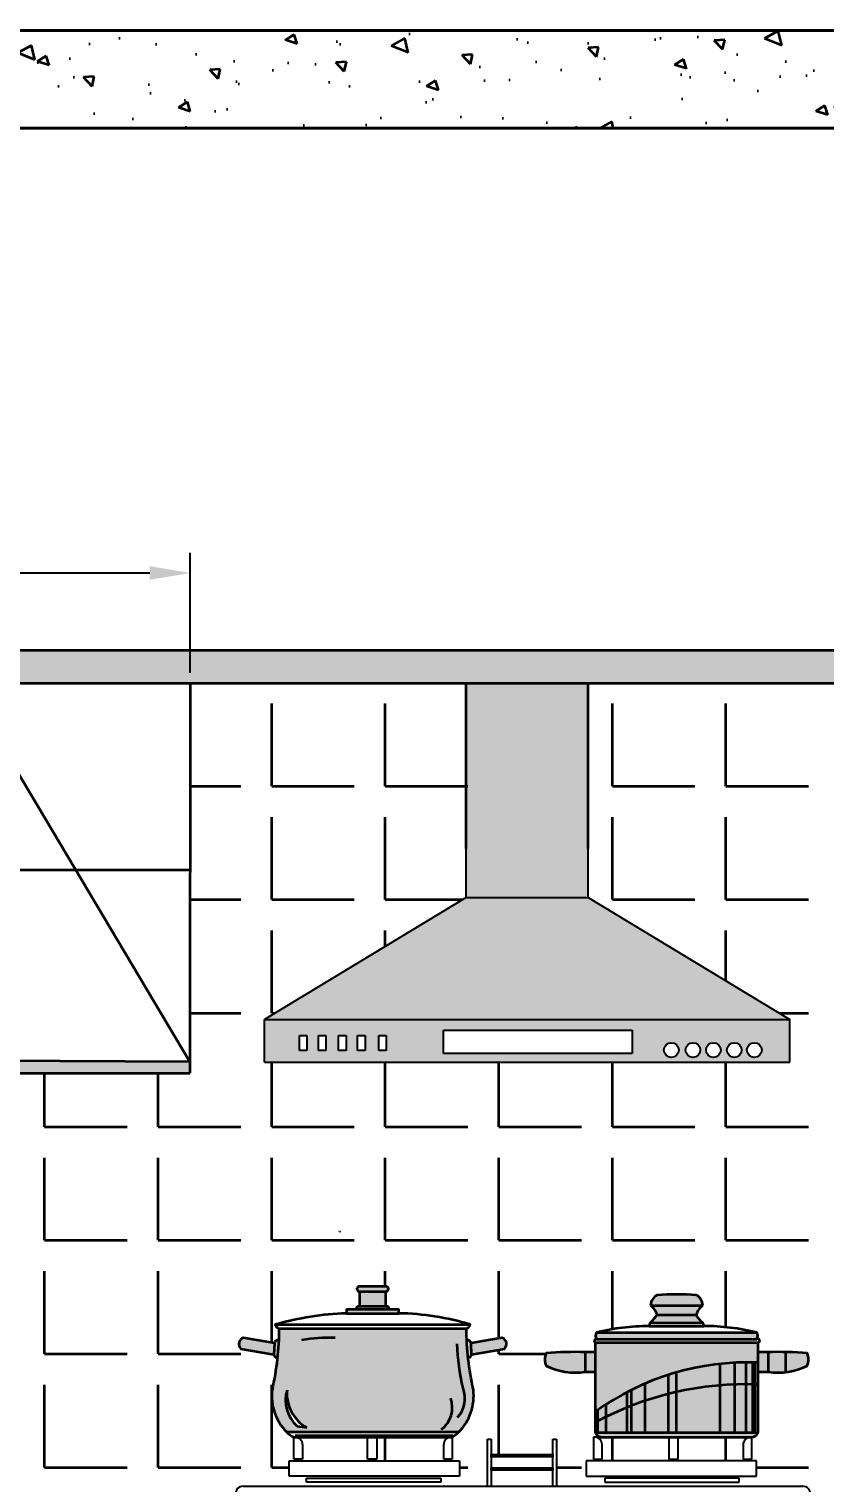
# Model space of a CAD drawing. Header units: millimetres. Extents: x 2258 to 5600, y 711 to 2563.
# Drawn here: x 4889.2 to 4938.1, y 2139.5 to 2228.9 of the extents above; entities that cross this region are included whole.
import ezdxf

# ---------------------------------------------------------------- set-up
doc = ezdxf.new("R2010")
doc.units = ezdxf.units.MM
doc.layers.add('WAL', color=7, linetype='Continuous', lineweight=30)
doc.styles.get("Standard").update_dxf_attribs({"font": 'arial.ttf'})
doc.dimstyles.new('ISO-25', dxfattribs={"dimtxt": 2.5, "dimasz": 2.5, "dimexe": 1.25, "dimexo": 0.625, "dimtad": 1, "dimtxsty": 'Standard', "dimcen": 2.5, "dimadec": 0, "dimazin": 0, "dimtfac": 1, "dimtmove": 0, "dimatfit": 3, "dimfxl": 1, "dimarcsym": 0})
pattern_1 = [(50, (1383.67, 2337.53), (182.1847, -15.939), [19.05, -209.55]), (355, (1383.67, 2337.53), (-35.243, 191.057), [15.24, -167.641]), (100.4514, (1398.86, 2336.2), (146.941, 175.118), [16.19, -178.09]), (46.184, (1383.67, 2388.33), (271.079, -42.042), [28.575, -314.325]), (96.6356, (1406.26, 2384.82), (237.404, 247.426), [24.285, -267.136]), (351.184, (1383.67, 2388.33), (237.404, 247.426), [22.86, -251.46]), (21, (1409.07, 2375.63), (151.6144, -102.265), [19.05, -209.55]), (326, (1409.07, 2375.63), (61.802, 184.188), [15.24, -167.64]), (71.4514, (1421.71, 2367.1), (213.416, 81.923), [16.19, -178.09]), (37.5, (1383.675, 2337.53), (3.0886, 84.555), [0, -165.608, 0, -170.18, 0, -168.275]), (7.5, (1383.675, 2337.53), (66.8197, 100.1806), [0, -97.028, 0, -161.798, 0, -64.135]), (327.5, (1327.03, 2337.53), (135.5906, -5.7287), [0, -63.5, 0, -198.12, 0, -262.89]), (317.5, (1301.63, 2337.53), (148.129, 25.4265), [0, -82.55, 0, -131.572, 0, -186.69])]

# ---------------------------------------------------------------- blocks, each defined once
blk = doc.blocks.new('A$C0DF009EA')
for p, q in [((77.4, 57.2), (77.4, 86.4)), ((77.4, 86.4), (78.8, 86.4)), ((174.7, 57.2), (174.7, 86.4)), ((174.7, 86.4), (186.9, 86.4)), ((186.9, 86.4), (186.9, 57.2)), ((285.3, 86.4), (286.7, 86.4)), ((286.7, 86.4), (286.7, 57.2)), ((333, 83.8), (338, 83.8)), ((333, 21), (333, 83.8)), ((338, 83.8), (338, 21)), ((419.5, 83.8), (424.4, 83.8)), ((419.5, 21), (419.5, 83.8)), ((424.4, 83.8), (424.4, 21)), ((474.6, 86.4), (473.3, 86.4)), ((473.3, 86.4), (473.3, 57.2)), ((585.2, 86.4), (573, 86.4)), ((573, 86.4), (573, 57.2)), ((585.2, 57.2), (585.2, 86.4)), ((682.5, 86.4), (681.2, 86.4)), ((682.5, 57.2), (682.5, 86.4)), ((88.8, 76.4), (88.8, 57.2)), ((275.3, 57.2), (275.3, 76.4)), ((338, 60.2), (338, 63.2)), ((338, 63.2), (419.5, 63.2)), ((419.5, 60.2), (338, 60.2)), ((419.5, 63.2), (419.5, 60.2)), ((484.6, 57.2), (484.6, 76.4)), ((671.2, 76.4), (671.2, 57.2)), ((70.9, 34.6), (70.9, 54.8)), ((70.9, 54.8), (296.4, 54.8)), ((88.8, 57.2), (77.4, 57.2)), ((186.9, 57.2), (174.7, 57.2)), ((286.7, 57.2), (275.3, 57.2)), ((296.4, 54.8), (296.4, 34.6)), ((338, 42.6), (338, 45.5)), ((338, 45.5), (419.5, 45.5)), ((419.5, 42.6), (338, 42.6)), ((419.5, 45.5), (419.5, 42.6)), ((463.5, 54.8), (463.5, 34.6)), ((689, 54.8), (463.5, 54.8)), ((473.3, 57.2), (484.6, 57.2)), ((573, 57.2), (585.2, 57.2)), ((671.2, 57.2), (682.5, 57.2)), ((689, 34.6), (689, 54.8)), ((10, 21.3), (750, 21.3)), ((296.4, 34.6), (70.9, 34.6)), ((93.9, 26.6), (93.9, 32)), ((93.9, 32), (271.6, 32)), ((271.6, 26.6), (93.9, 26.6)), ((271.6, 32), (271.6, 26.6)), ((338, 21), (333, 21)), ((424.4, 21), (419.5, 21)), ((463.5, 34.6), (689, 34.6)), ((488.3, 32), (488.3, 26.6)), ((666, 32), (488.3, 32)), ((488.3, 26.6), (666, 26.6)), ((666, 26.6), (666, 32)), ((0, 0), (0, 11.3)), ((760, 0), (0, 0)), ((760, 11.3), (760, 0))]:
    blk.add_line(p, q)
for centre, start, end in [((78.8, 76.4), 0, 90), ((285.3, 76.4), 90, 180), ((474.6, 76.4), 0, 90), ((681.2, 76.4), 90, 180), ((10, 11.3), 90, 180), ((750, 11.3), 0, 90)]:
    blk.add_arc(centre, 10, start, end)
blk = doc.blocks.new('*D192')
at = {"color": 0, "lineweight": -2, "transparency": 16777216}
for p, q in [((4871.413, 2189.277), (4871.413, 2196.671)), ((4899.113, 2189.277), (4899.113, 2196.671)), ((4873.913, 2195.421), (4896.613, 2195.421))]:
    blk.add_line(p, q, dxfattribs=at)
at = {"color": 0, "transparency": 16777216}
for points in [[(4873.913, 2195.837), (4873.913, 2195.004), (4871.413, 2195.421)], [(4896.613, 2195.837), (4896.613, 2195.004), (4899.113, 2195.421)]]:
    blk.add_solid(points, dxfattribs=at)
at = {"layer": 'Defpoints', "color": 0, "transparency": 16777216}
for p in [(4899.113, 2195.421), (4871.413, 2188.652), (4899.113, 2188.652)]:
    blk.add_point(p, dxfattribs=at)
at = {"color": 0, "lineweight": 35, "transparency": 16777216, "insert": (4885.263, 2197.323), "char_height": 2.5, "attachment_point": 5}
blk.add_mtext('2\'3"', dxfattribs=at)
blk = doc.blocks.new('A$C2C4B4A80')
for p, q in [((330, 270), (330, 350)), ((530, 270), (530, 350)), ((330, 270), (0, 70)), ((330, 270), (530, 270)), ((530, 270), (860, 70)), ((0, 70), (860, 70)), ((0, 0), (0, 70)), ((293, 52.4), (601.8, 52.4)), ((293, 14.3), (293, 52.4)), ((601.8, 52.4), (601.8, 14.3)), ((860, 0), (860, 70)), ((57.1, 43.8), (69.3, 43.8)), ((57.1, 19.5), (57.1, 43.8)), ((69.3, 43.8), (69.3, 19.5)), ((88.3, 43.8), (100.5, 43.8)), ((88.3, 19.5), (88.3, 43.8)), ((100.5, 43.8), (100.5, 19.5)), ((121.3, 43.8), (133.4, 43.8)), ((121.3, 19.5), (121.3, 43.8)), ((133.4, 43.8), (133.4, 19.5)), ((152.5, 43.8), (164.7, 43.8)), ((152.5, 19.5), (152.5, 43.8)), ((164.7, 43.8), (164.7, 19.5)), ((187.2, 43.8), (199.4, 43.8)), ((187.2, 19.5), (187.2, 43.8)), ((199.4, 43.8), (199.4, 19.5)), ((69.3, 19.5), (57.1, 19.5)), ((100.5, 19.5), (88.3, 19.5)), ((133.4, 19.5), (121.3, 19.5)), ((164.7, 19.5), (152.5, 19.5)), ((199.4, 19.5), (187.2, 19.5)), ((601.8, 14.3), (293, 14.3)), ((0, 0), (860, 0))]:
    blk.add_line(p, q)
for centre in [(666, 20), (701.4, 20), (735, 20), (769.1, 20), (801.9, 20)]:
    blk.add_circle(centre, 12.1)

msp = doc.modelspace()

# ---------------------------------------------------------------- hatches: boundary and pattern name
at = {"lineweight": 35, "true_color": 0x000000}
h = msp.add_hatch(dxfattribs=at)
h.set_pattern_fill('AR-CONC', color=18)
h.set_pattern_definition(pattern_1)
h.paths.add_polyline_path([(4994.532, 2222.792), (5002.532, 2222.792), (5002.532, 2228.792), (4835.909, 2228.792), (4835.909, 2222.792), (4843.91, 2222.792)])
h = msp.add_hatch(dxfattribs=at)
h.set_pattern_fill('AR-CONC', color=18)
h.set_pattern_definition(pattern_1)
h.paths.add_polyline_path([(4994.532, 2228.792), (4843.91, 2228.792), (4843.91, 2222.792), (4994.532, 2222.792)])
h = msp.add_hatch(dxfattribs=at)
h.set_pattern_fill('AR-CONC', color=18)
h.set_pattern_definition(pattern_1)
h.paths.add_polyline_path([(4994.532, 2228.792), (4843.91, 2228.792), (4843.91, 2222.792), (4994.532, 2222.792)])
h = msp.add_hatch(dxfattribs=at)
h.set_pattern_fill('AR-CONC', color=18)
h.set_pattern_definition(pattern_1)
h.paths.add_polyline_path([(4994.532, 2228.792), (4843.91, 2228.792), (4843.91, 2222.792), (4994.532, 2222.792)])
h = msp.add_hatch(dxfattribs=at)
h.set_pattern_fill('AR-CONC', color=18)
h.set_pattern_definition(pattern_1)
h.paths.add_polyline_path([(4994.532, 2228.792), (4843.91, 2228.792), (4843.91, 2222.792), (4994.532, 2222.792)])
h = msp.add_hatch(dxfattribs=at)
h.set_pattern_fill('AR-CONC', color=18)
h.set_pattern_definition(pattern_1)
h.paths.add_polyline_path([(4994.532, 2228.792), (4843.91, 2228.792), (4843.91, 2222.792), (4994.532, 2222.792)])
h = msp.add_hatch(dxfattribs=at)
h.set_pattern_fill('AR-CONC', color=18)
h.set_pattern_definition(pattern_1)
h.paths.add_polyline_path([(4994.532, 2228.792), (4843.91, 2228.792), (4843.91, 2222.792), (4994.532, 2222.792)])
h = msp.add_hatch(dxfattribs=at)
h.set_pattern_fill('AR-CONC', color=18)
h.set_pattern_definition(pattern_1)
h.paths.add_polyline_path([(4994.532, 2228.792), (4843.91, 2228.792), (4843.91, 2222.792), (4994.532, 2222.792)])
h = msp.add_hatch(dxfattribs=at)
h.set_pattern_fill('AR-CONC', color=18)
h.set_pattern_definition(pattern_1)
h.paths.add_polyline_path([(4994.532, 2228.792), (4843.91, 2228.792), (4843.91, 2222.792), (4994.532, 2222.792)])
at = {"lineweight": 35, "true_color": 0xe1a500}
h = msp.add_hatch(color=42, dxfattribs=at)
h.dxf.hatch_style = 1
h.paths.add_polyline_path([(4939.332, 2188.652), (4966.832, 2188.652), (4994.532, 2188.652), (4994.532, 2190.652), (4843.913, 2190.652), (4843.913, 2188.652), (4871.413, 2188.652), (4899.113, 2188.652)])
at = {"lineweight": 35, "true_color": 0x000000}
h = msp.add_hatch(color=18, dxfattribs=at)
h.dxf.hatch_style = 1
h.paths.add_polyline_path([(4646.909, 2172.792), (4634.909, 2172.792), (4634.909, 2171.792), (4646.909, 2171.792)])
h.paths.add_polyline_path([(4707.909, 2147.792), (4652.709, 2147.792), (4652.709, 2145.792), (4707.909, 2145.792)])
h.paths.add_polyline_path([(4683.909, 2145.792), (4652.709, 2145.792), (4652.709, 2144.792), (4683.909, 2144.792)])
h.paths.add_polyline_path([(4683.909, 2133.192), (4652.709, 2133.192), (4652.709, 2132.192), (4683.909, 2132.192)])
h.paths.add_polyline_path([(4899.082, 2165.36), (4843.913, 2165.652), (4843.913, 2164.652), (4899.082, 2164.651)])
h.paths.add_polyline_path([(4923.587, 2175.468), (4916.074, 2175.468), (4903.677, 2167.955), (4935.984, 2167.955)])
h.paths.add_polyline_path([(4923.587, 2188.652), (4916.074, 2188.652), (4916.074, 2178.473), (4916.074, 2175.468), (4923.587, 2175.468), (4923.587, 2178.473)])
h.paths.add_polyline_path([(4935.984, 2167.955), (4903.677, 2167.955), (4903.677, 2165.325), (4935.984, 2165.325)])
h.paths.add_polyline_path([(4911.166, 2166.058), (4910.71, 2166.058), (4910.71, 2166.969), (4911.166, 2166.969)], flags=16)
h.paths.add_polyline_path([(4914.685, 2167.295), (4926.285, 2167.295), (4926.285, 2165.862), (4914.685, 2165.862)], flags=16)
h.paths.add_polyline_path([(4909.863, 2166.058), (4909.407, 2166.058), (4909.407, 2166.969), (4909.863, 2166.969)], flags=16)
h.paths.add_polyline_path([(4908.69, 2166.058), (4908.234, 2166.058), (4908.234, 2166.969), (4908.69, 2166.969)], flags=16)
h.paths.add_polyline_path([(4907.452, 2166.058), (4906.996, 2166.058), (4906.996, 2166.969), (4907.452, 2166.969)], flags=16)
h.paths.add_polyline_path([(4906.279, 2166.058), (4905.823, 2166.058), (4905.823, 2166.969), (4906.279, 2166.969)], flags=16)
h.paths.add_polyline_path([(4929.152, 2166.075, -1), (4928.24, 2166.075, -1)], flags=16)
h.paths.add_polyline_path([(4930.484, 2166.075, -1), (4929.572, 2166.075, -1)], flags=16)
h.paths.add_polyline_path([(4931.745, 2166.075, -1), (4930.834, 2166.075, -1)], flags=16)
h.paths.add_polyline_path([(4933.026, 2166.075, -1), (4932.114, 2166.075, -1)], flags=16)
h.paths.add_polyline_path([(4934.256, 2166.075, -1), (4933.345, 2166.075, -1)], flags=16)
h.paths.add_polyline_path([(4970.536, 2165.36), (4939.332, 2165.36), (4939.332, 2164.652), (4970.536, 2164.652)])
h.paths.add_polyline_path([(4994.532, 2165.36), (4970.536, 2165.36), (4970.536, 2164.652), (4994.532, 2164.652)])
h = msp.add_hatch(color=18, dxfattribs=at)
h.dxf.hatch_style = 1
h.paths.add_polyline_path([(4916.096, 2148.959), (4904.567, 2148.959, -0.055516), (4904.138, 2145.177, 0.224577), (4905.028, 2142.594), (4915.635, 2142.594, 0.224577), (4916.525, 2145.177, -0.055516)])
h.paths.add_polyline_path([(4906.281, 2142.852), (4905.684, 2142.951, -0.301253), (4905.063, 2145.162, 0.293877)], flags=16)
h.paths.add_polyline_path([(4934.047, 2148.093), (4924.011, 2148.093), (4924.011, 2143.817, -0.16749), (4934.047, 2146.856)])
h.paths.add_polyline_path([(4928.519, 2146.097, 0.02373), (4927.089, 2145.562), (4927.089, 2144.504, -0.01907), (4928.519, 2144.924)], flags=17)
h.paths.add_polyline_path([(4926.256, 2145.176), (4926.256, 2144.203, -0.011342), (4927.089, 2144.504), (4927.089, 2145.562, 0.014281)], flags=17)
h.paths.add_polyline_path([(4925.973, 2145.031, 0.023202), (4924.684, 2144.278), (4924.684, 2143.514, -0.01807), (4925.973, 2144.091)])
h.paths.add_polyline_path([(4924.684, 2144.278, 0.009348), (4924.186, 2143.942), (4924.186, 2143.259, -0.00716), (4924.684, 2143.514)])
h.paths.add_polyline_path([(4924.011, 2143.817), (4924.011, 2143.166, -0.002538), (4924.186, 2143.259), (4924.186, 2143.942, 0.003187), (4924.019, 2143.823, 0.000151)])
h.paths.add_polyline_path([(4926.256, 2145.176, 0.004936), (4925.973, 2145.031), (4925.973, 2144.091, -0.003892), (4926.256, 2144.203)], flags=17)
h.paths.add_polyline_path([(4931.697, 2146.773, 0.042407), (4929.023, 2146.25), (4929.023, 2145.044, -0.034647), (4931.697, 2145.454)], flags=17)
h.paths.add_polyline_path([(4933.966, 2148.696), (4924.091, 2148.696, 0.272829), (4924.091, 2148.294), (4933.966, 2148.294, 0.272829)])
h.paths.add_polyline_path([(4929.023, 2146.25, 0.008182), (4928.519, 2146.097), (4928.519, 2144.924, -0.006628), (4929.023, 2145.044)], flags=17)
h.paths.add_polyline_path([(4929.023, 2145.044, 0.006628), (4928.519, 2144.924), (4928.519, 2142.553), (4929.023, 2142.553)])
h.paths.add_polyline_path([(4928.519, 2144.924, 0.01907), (4927.089, 2144.504), (4927.089, 2142.553), (4928.519, 2142.553)])
h.paths.add_polyline_path([(4927.089, 2144.504, 0.011342), (4926.256, 2144.203), (4926.256, 2142.553), (4927.089, 2142.553)])
h.paths.add_polyline_path([(4926.256, 2144.203, 0.003892), (4925.973, 2144.091), (4925.973, 2142.553), (4926.256, 2142.553)])
h.paths.add_polyline_path([(4925.973, 2144.091, 0.01807), (4924.684, 2143.514), (4924.684, 2142.553), (4925.973, 2142.553)])
h.paths.add_polyline_path([(4924.684, 2143.514, 0.00716), (4924.186, 2143.259), (4924.186, 2142.553), (4924.684, 2142.553)])
h.paths.add_polyline_path([(4924.186, 2143.259, 0.002538), (4924.011, 2143.166), (4924.011, 2142.674, 0.076998), (4924.029, 2142.553), (4924.186, 2142.553)])
h.paths.add_polyline_path([(4931.697, 2145.454, 0.034647), (4929.023, 2145.044), (4929.023, 2142.553), (4931.697, 2142.553)])
h.paths.add_polyline_path([(4932.608, 2145.508, 0.011682), (4931.697, 2145.454), (4931.697, 2142.553), (4932.608, 2142.553)])
h.paths.add_polyline_path([(4932.608, 2146.846, 0.014209), (4931.697, 2146.773), (4931.697, 2145.454, -0.011682), (4932.608, 2145.508)], flags=17)
h.paths.add_polyline_path([(4933.294, 2146.866, 0.010659), (4932.608, 2146.846), (4932.608, 2145.508, -0.008774), (4933.294, 2145.521)], flags=17)
h.paths.add_polyline_path([(4933.294, 2145.521, 0.008774), (4932.608, 2145.508), (4932.608, 2142.553), (4933.294, 2142.553)])
h.paths.add_polyline_path([(4933.709, 2145.516, 0.005314), (4933.294, 2145.521), (4933.294, 2142.553), (4933.709, 2142.553)])
h.paths.add_polyline_path([(4933.709, 2146.865, 0.006454), (4933.294, 2146.866), (4933.294, 2145.521, -0.005314), (4933.709, 2145.516)], flags=17)
h.paths.add_polyline_path([(4933.85, 2146.862, 0.00219), (4933.709, 2146.865), (4933.709, 2145.516, -0.001803), (4933.85, 2145.513)], flags=17)
h.paths.add_polyline_path([(4933.85, 2145.513, 0.001803), (4933.709, 2145.516), (4933.709, 2142.553), (4933.85, 2142.553)])
h.paths.add_polyline_path([(4934.047, 2145.507, 0.002512), (4933.85, 2145.513), (4933.85, 2142.553), (4934.028, 2142.553, 0.076998), (4934.047, 2142.674)])
h.paths.add_polyline_path([(4934.028, 2142.553), (4924.029, 2142.553, 0.326793), (4924.412, 2142.273), (4933.645, 2142.273, 0.326793)])
h.paths.add_polyline_path([(4934.649, 2147.491), (4934.047, 2147.491), (4934.047, 2146.856), (4934.047, 2146.287), (4934.649, 2146.287)])
h.paths.add_polyline_path([(4935.714, 2147.5, 0.014546), (4934.649, 2147.491), (4934.649, 2146.287, 0.067461), (4935.714, 2146.262)])
h.paths.add_polyline_path([(4923.408, 2147.491, 0.032925), (4921, 2147.423, 0.219407), (4921, 2146.662, 0.157389), (4923.408, 2146.287)])
h.paths.add_polyline_path([(4924.011, 2147.491), (4923.408, 2147.491), (4923.408, 2146.287), (4924.011, 2146.287)])
h.paths.add_polyline_path([(4930.233, 2149.8), (4927.824, 2149.8, -0.055729), (4927.403, 2149.298), (4930.634, 2149.298, -0.126796)])
h.paths.add_polyline_path([(4930.634, 2150.362), (4927.423, 2150.362, -0.167195), (4927.824, 2149.8), (4930.233, 2149.8, -0.167195)])
h.paths.add_polyline_path([(4930.233, 2151.004, 0.035769), (4927.824, 2151.004, 0.278607), (4927.423, 2150.362), (4930.634, 2150.362, 0.278607)])
h.paths.add_polyline_path([(4911.138, 2151.219), (4909.524, 2151.219), (4909.524, 2150.297), (4911.138, 2150.297)])
h.paths.add_polyline_path([(4911.945, 2150.112), (4908.717, 2150.112), (4908.717, 2149.882), (4911.945, 2149.882)])
h.paths.add_polyline_path([(4911.254, 2150.297), (4909.409, 2150.297, 0.6003), (4909.366, 2150.112), (4911.296, 2150.112, 0.6003)])
h.paths.add_polyline_path([(4911.136, 2151.542), (4909.524, 2151.542, 1), (4909.526, 2151.219), (4911.138, 2151.219, 1)])
h.paths.add_polyline_path([(4916.38, 2148.043, 0.348919), (4916.112, 2148.255, 0.016383), (4916.197, 2147.132, 0.29466), (4916.416, 2147.347)], flags=17)
h.paths.add_polyline_path([(4918.301, 2148.382), (4916.38, 2148.043), (4916.416, 2147.347), (4918.442, 2147.704, 0.528102)])
h.paths.add_polyline_path([(4904.286, 2148.038), (4902.361, 2148.382, 0.528102), (4902.221, 2147.704), (4904.247, 2147.347)])
h.paths.add_polyline_path([(4904.551, 2148.255, 0.363606), (4904.286, 2148.038), (4904.247, 2147.347, 0.29466), (4904.466, 2147.132, 0.016383)], flags=17)
h = msp.add_hatch(color=18, dxfattribs=at)
h.dxf.hatch_style = 1
h.paths.add_polyline_path([(4935.714, 2147.5), (4935.714, 2146.262, 0.088983), (4937.057, 2146.662, 0.219407), (4937.058, 2147.423, 0.01837)])
at = {"layer": 'WAL', "lineweight": 35, "true_color": 0x000000}
h = msp.add_hatch(dxfattribs=at)
h.set_pattern_fill('AR-CONC', color=18, scale=0.04, angle=111.8891)
h.set_pattern_definition([(161.8891, (1332.419, 2652.69), (-2.12522, 6.999709), [0.762, -8.382]), (106.8891, (1332.419, 2652.69), (-6.565755, -4.15723), [0.6096, -6.705623]), (212.34054, (1332.242, 2653.273), (-8.690975, 2.842479), [0.6476, -7.12361]), (158.0733, (1330.533, 2651.932), (-2.481998, 10.688402), [1.143, -12.573]), (208.52466, (1330.327, 2652.823), (-12.723817, 5.12183), [0.9714, -10.685424]), (103.07325, (1330.533, 2651.932), (-12.723817, 5.12183), [0.9144, -10.05839]), (132.8891, (1330.626, 2653.0646), (1.534762, 7.152388), [0.762, -8.382]), (77.8891, (1330.626, 2653.0646), (-7.757993, -0.452832), [0.6096, -6.7056]), (183.34055, (1330.754, 2653.6606), (-6.223231, 6.699556), [0.6476, -7.123598]), (149.3891, (1332.419, 2652.69), (-3.1844278, -1.1462854), [0, -6.62432, 0, -6.8072, 0, -6.731]), (119.3891, (1332.419, 2652.69), (-4.714776, 0.98616), [0, -3.88112, 0, -6.47192, 0, -2.5654]), (79.3891, (1333.2636, 2650.5876), (-1.8093583, 5.1180492), [0, -2.54, 0, -7.9248, 0, -10.5156]), (69.3891, (1333.6424, 2649.645), (-3.152706, 5.118834), [0, -3.302, 0, -5.26288, 0, -7.4676])])
h.paths.add_polyline_path([(5002.532, 2228.878), (4835.909, 2228.792), (4835.909, 2222.792), (4854.63, 2222.792), (4981.374, 2222.792), (5002.532, 2222.792)])

# ---------------------------------------------------------------- linework, layer by layer
at = {"lineweight": 35}
for p, q in [((5002.532, 2228.792), (4835.909, 2228.792)), ((4835.909, 2228.792), (5002.532, 2228.792)), ((4835.909, 2222.792), (5002.532, 2222.792)), ((4994.532, 2222.792), (4843.91, 2222.792)), ((4843.913, 2188.652), (4899.113, 2188.652)), ((4871.413, 2188.652), (4899.113, 2188.652)), ((4871.413, 2188.652), (4899.113, 2188.652)), ((4885.213, 2188.652), (4899.082, 2165.36)), ((4899.113, 2188.652), (4899.082, 2165.36)), ((4899.113, 2188.652), (4939.332, 2188.652)), ((4916.074, 2178.473), (4916.074, 2188.652)), ((4923.587, 2178.473), (4923.587, 2188.652)), ((4843.91, 2177.152), (4899.111, 2177.152)), ((4871.413, 2177.152), (4899.111, 2177.152)), ((4899.082, 2165.36), (4843.913, 2165.652)), ((4899.082, 2165.36), (4899.082, 2164.651)), ((4843.91, 2164.652), (4899.082, 2164.651)), ((4935.714, 2147.5), (4935.714, 2146.262)), ((4905.57, 2142.367), (4915.27, 2142.367))]:
    msp.add_line(p, q, dxfattribs=at)
at = {"color": 7, "lineweight": 35}
msp.add_line((4994.532, 2190.652), (4843.91, 2190.652), dxfattribs=at)
at = {"linetype": 'Continuous', "lineweight": 35}
for p, q in [((4904.118, 2182.313), (4904.118, 2187.393)), ((4911.103, 2182.313), (4911.103, 2187.393)), ((4925.073, 2182.313), (4925.073, 2187.393)), ((4932.058, 2182.313), (4932.058, 2187.393)), ((4899.112, 2182.313), (4902.213, 2182.313)), ((4904.118, 2182.313), (4909.198, 2182.313)), ((4911.103, 2182.313), (4916.183, 2182.313)), ((4925.073, 2182.313), (4930.153, 2182.313)), ((4932.058, 2182.313), (4937.138, 2182.313)), ((4904.118, 2175.328), (4904.118, 2180.408)), ((4911.103, 2175.328), (4911.103, 2180.408)), ((4925.073, 2175.328), (4925.073, 2180.408)), ((4932.058, 2175.328), (4932.058, 2180.408)), ((4899.111, 2175.328), (4902.213, 2175.328)), ((4904.118, 2175.328), (4909.198, 2175.328)), ((4911.103, 2175.328), (4915.843, 2175.328)), ((4925.073, 2175.328), (4930.153, 2175.328)), ((4932.058, 2175.328), (4937.138, 2175.328)), ((4904.118, 2168.343), (4904.118, 2173.423)), ((4911.103, 2172.455), (4911.103, 2173.423)), ((4932.058, 2170.335), (4932.058, 2173.423)), ((4899.11, 2168.343), (4902.213, 2168.343)), ((4904.118, 2168.343), (4904.318, 2168.343)), ((4935.344, 2168.343), (4937.138, 2168.343)), ((4904.118, 2161.358), (4904.118, 2165.325)), ((4911.103, 2161.358), (4911.103, 2165.325)), ((4918.088, 2161.358), (4918.088, 2165.325)), ((4925.073, 2161.358), (4925.073, 2165.325)), ((4932.058, 2161.358), (4932.058, 2165.325)), ((4890.148, 2161.358), (4890.148, 2164.652)), ((4897.133, 2161.358), (4897.133, 2164.652)), ((4890.148, 2161.358), (4895.228, 2161.358)), ((4897.133, 2161.358), (4902.213, 2161.358)), ((4904.118, 2161.358), (4909.198, 2161.358)), ((4911.103, 2161.358), (4916.183, 2161.358)), ((4918.088, 2161.358), (4923.168, 2161.358)), ((4925.073, 2161.358), (4930.153, 2161.358)), ((4932.058, 2161.358), (4937.138, 2161.358)), ((4890.148, 2154.373), (4890.148, 2159.453)), ((4897.133, 2154.373), (4897.133, 2159.453)), ((4904.118, 2154.373), (4904.118, 2159.453)), ((4911.103, 2154.373), (4911.103, 2159.453)), ((4918.088, 2154.373), (4918.088, 2159.453)), ((4925.073, 2154.373), (4925.073, 2159.453)), ((4932.058, 2154.373), (4932.058, 2159.453)), ((4890.148, 2154.373), (4895.228, 2154.373)), ((4897.133, 2154.373), (4902.213, 2154.373)), ((4904.118, 2154.373), (4909.198, 2154.373)), ((4911.103, 2154.373), (4916.183, 2154.373)), ((4918.088, 2154.373), (4923.168, 2154.373)), ((4925.073, 2154.373), (4930.153, 2154.373)), ((4932.058, 2154.373), (4937.138, 2154.373)), ((4890.148, 2147.388), (4890.148, 2152.468)), ((4897.133, 2147.388), (4897.133, 2152.468)), ((4904.118, 2148.068), (4904.118, 2152.468)), ((4911.103, 2151.542), (4911.103, 2152.468)), ((4918.088, 2148.344), (4918.088, 2152.468)), ((4925.073, 2148.902), (4925.073, 2152.468)), ((4932.058, 2149.029), (4932.058, 2152.468)), ((4890.148, 2147.388), (4895.228, 2147.388)), ((4897.133, 2147.388), (4902.213, 2147.388)), ((4918.088, 2147.388), (4918.088, 2147.642)), ((4918.088, 2147.388), (4920.985, 2147.388)), ((4937.073, 2147.388), (4937.138, 2147.388)), ((4890.148, 2140.403), (4890.148, 2145.483)), ((4897.133, 2140.403), (4897.133, 2145.483)), ((4904.118, 2140.403), (4904.118, 2145.483)), ((4918.088, 2141.191), (4918.088, 2145.483)), ((4911.103, 2140.802), (4911.103, 2142.273)), ((4925.073, 2140.802), (4925.073, 2142.273)), ((4932.058, 2140.802), (4932.058, 2142.273)), ((4890.148, 2140.403), (4895.228, 2140.403)), ((4897.133, 2140.403), (4902.213, 2140.403)), ((4904.118, 2140.403), (4905.186, 2140.403)), ((4915.68, 2140.403), (4916.183, 2140.403)), ((4921.635, 2140.403), (4923.168, 2140.403)), ((4933.948, 2140.403), (4937.138, 2140.403))]:
    msp.add_line(p, q, dxfattribs=at)
at = {"color": 18, "lineweight": 35, "true_color": 0x000000}
for p, q in [((4909.524, 2151.219), (4911.138, 2151.219)), ((4908.717, 2149.882), (4911.945, 2149.882)), ((4927.423, 2150.362), (4930.634, 2150.362)), ((4904.336, 2149.19), (4916.326, 2149.19)), ((4904.567, 2148.959), (4916.096, 2148.959)), ((4927.342, 2149.097), (4930.696, 2149.097)), ((4927.403, 2149.298), (4930.634, 2149.298)), ((4927.824, 2149.8), (4930.233, 2149.8)), ((4924.011, 2148.093), (4934.047, 2148.093)), ((4924.091, 2148.696), (4933.966, 2148.696)), ((4924.091, 2148.294), (4933.966, 2148.294)), ((4923.408, 2147.491), (4923.408, 2146.287)), ((4934.649, 2147.491), (4934.649, 2146.287)), ((4931.697, 2142.553), (4931.697, 2146.773)), ((4932.608, 2142.553), (4932.608, 2146.846)), ((4933.294, 2142.553), (4933.294, 2146.866)), ((4933.709, 2142.553), (4933.709, 2146.865)), ((4933.85, 2142.553), (4933.85, 2146.862)), ((4927.089, 2142.553), (4927.089, 2145.562)), ((4928.519, 2142.553), (4928.519, 2146.097)), ((4929.023, 2142.553), (4929.023, 2146.25)), ((4925.973, 2142.553), (4925.973, 2145.031)), ((4926.256, 2142.553), (4926.256, 2145.176)), ((4924.186, 2142.553), (4924.186, 2143.942)), ((4924.684, 2142.553), (4924.684, 2144.278)), ((4905.684, 2142.951), (4906.281, 2142.852)), ((4905.028, 2142.594), (4915.635, 2142.594)), ((4924.029, 2142.553), (4934.028, 2142.553))]:
    msp.add_line(p, q, dxfattribs=at)
for points in [[(4911.138, 2150.297), (4911.138, 2151.219, 0.992964), (4911.138, 2151.542), (4909.524, 2151.542, 0.992964), (4909.524, 2151.219), (4909.524, 2150.297)], [(4911.296, 2150.112, 0.6003), (4911.254, 2150.297), (4909.409, 2150.297, 0.6003), (4909.366, 2150.112)], [(4927.342, 2149.097, 0.060898), (4924.091, 2148.696, 0.272829), (4924.091, 2148.294, 0.873082), (4924.011, 2148.093), (4924.011, 2142.674, 0.414214), (4924.412, 2142.273), (4933.645, 2142.273, 0.414214), (4934.047, 2142.674), (4934.047, 2148.093, 1.211905), (4933.966, 2148.294, 0.272829), (4933.966, 2148.696, 0.061261), (4930.696, 2149.097, 0.061261)], [(4904.286, 2148.038), (4902.361, 2148.382, 0.528102), (4902.221, 2147.704), (4904.247, 2147.347)], [(4904.551, 2148.255, 0.363606), (4904.286, 2148.038), (4904.247, 2147.347, 0.29466), (4904.466, 2147.132)], [(4916.197, 2147.132, 0.29466), (4916.416, 2147.347), (4916.38, 2148.043, 0.348919), (4916.112, 2148.255, 0.348919)], [(4916.416, 2147.347), (4918.442, 2147.704, 0.528102), (4918.301, 2148.382), (4916.38, 2148.043)], [(4915.556, 2143.495, 0.288341), (4915.889, 2145.27, -0.039239), (4915.519, 2148.007)], [(4924.011, 2147.491), (4923.408, 2147.491, 0.032925), (4921, 2147.423, 0.219407), (4921, 2146.662, 0.157389), (4923.408, 2146.287), (4924.011, 2146.287)], [(4934.047, 2146.287), (4934.649, 2146.287, 0.157389), (4937.057, 2146.662, 0.219407), (4937.058, 2147.423, 0.032925), (4934.649, 2147.491), (4934.047, 2147.491)]]:
    msp.add_lwpolyline(points, format="xyb", dxfattribs=at)
msp.add_lwpolyline([(4905.489, 2142.273), (4915.173, 2142.273, 0.110087), (4915.635, 2142.594, 0.224577), (4916.525, 2145.177, -0.055516), (4916.096, 2148.959, 0.288766), (4916.326, 2149.19, 0.07093), (4911.945, 2149.882), (4911.945, 2150.112), (4908.717, 2150.112), (4908.717, 2149.882, 0.060546), (4904.336, 2149.19, 0.288766), (4904.567, 2148.959, -0.055516), (4904.138, 2145.177, 0.224577), (4905.028, 2142.594, 0.110087)], format="xyb", close=True, dxfattribs=at)
for centre, radius, start, end in [((4871.698, 2170.875), 39.949, 336.43125, 336.45035), ((4928.155, 2150.35), 0.732, 116.85815, 179.13108), ((4929.029, 2134.191), 16.856, 85.90294, 94.09706), ((4929.902, 2150.35), 0.732, 0.86892, 63.14185), ((4926.807, 2149.497), 1.062, 16.55412, 54.52123), ((4931.25, 2149.497), 1.062, 125.47877, 163.44588), ((4927.758, 2149.08), 0.416, 148.4225, 177.64801), ((4925.37, 2151.431), 2.947, 313.62577, 326.38466), ((4931.407, 2150.327), 1.287, 204.20716, 233.11246), ((4930.28, 2149.08), 0.416, 2.35199, 31.5775), ((4907.61, 2137.983), 10.391, 87.73828, 99.15194), ((4933.437, 2130.777), 16.09, 87.82149, 125.82605), ((4933.31, 2125.978), 19.542, 87.84137, 118.41704), ((4907.042, 2144.525), 2.078, 162.1697, 229.23014), ((4907.467, 2144.953), 2.413, 175.04596, 240.55334), ((4913.5, 2144.092), 1.726, 307.74622, 19.37452)]:
    msp.add_arc(centre, radius, start, end, dxfattribs=at)

# ---------------------------------------------------------------- block references
at = {"lineweight": 35}
for name, p, xscale, yscale, zscale in [('A$C2C4B4A80', (4903.677, 2165.325), 0.03756645959913771, 0.03756645959913771, 0.03756645959913771), ('A$C0DF009EA', (4901.888, 2138.252), 0.0465279233115354, 0.0465279233115354, 0.0465279233115354)]:
    msp.add_blockref(name, p, dxfattribs=dict(at, xscale=xscale, yscale=yscale, zscale=zscale))

# ---------------------------------------------------------------- dimensions: what is measured, and where the dimension line sits
at = {"color": 242, "lineweight": 35, "true_color": 0xcd2027}
dim = msp.add_linear_dim(base=(4899.113, 2195.421), p1=(4871.413, 2188.652), p2=(4899.113, 2188.652), text='2\'3"', dimstyle='ISO-25', dxfattribs=at)
dim.commit()
dim.dimension.update_dxf_attribs({"geometry": '*D192', "text_midpoint": (4885.263, 2195.421), "dimtype": 160})

doc.saveas('drawing.dxf')
